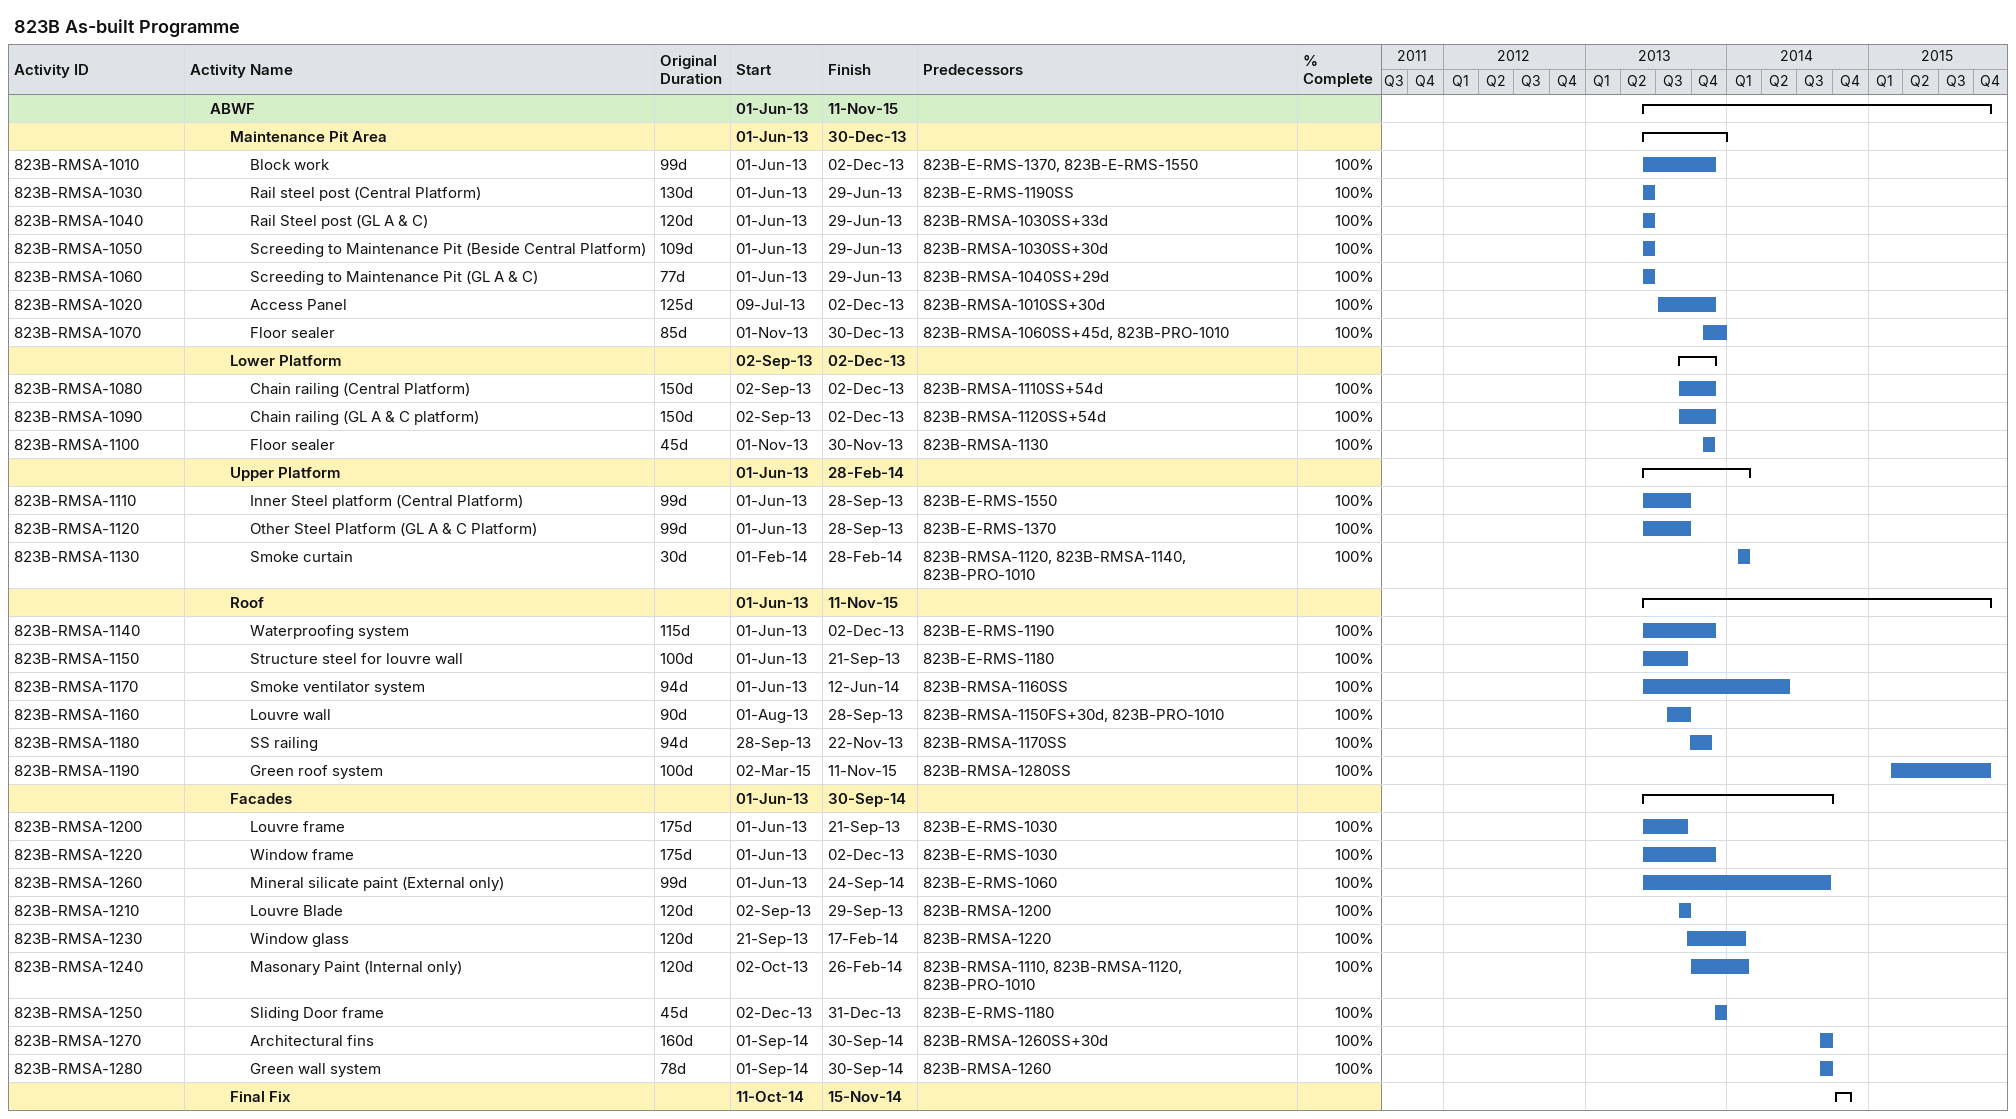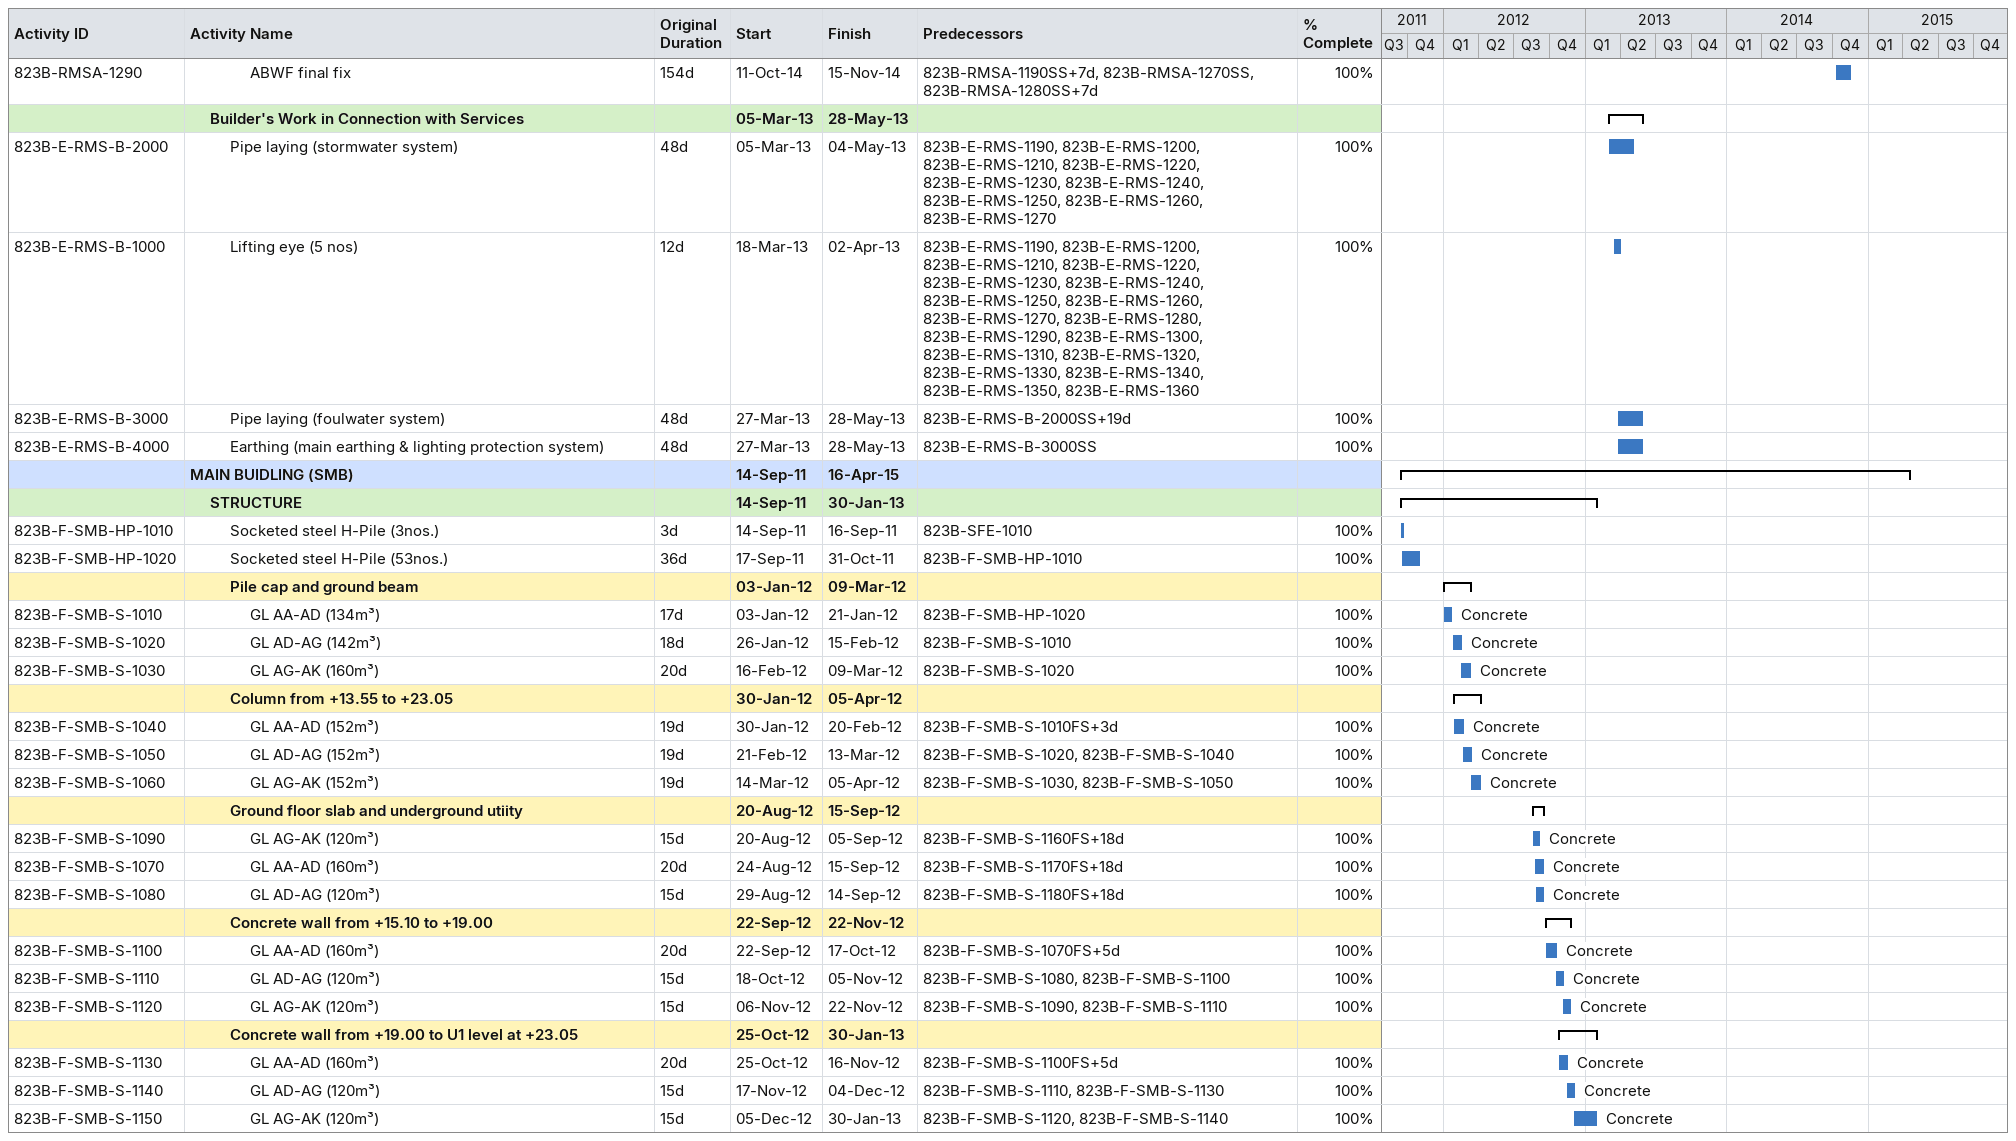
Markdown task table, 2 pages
823B As-built Programme

| ID | Level | Task | Original duration | Start | Finish | Predecessors | Resources | % complete |
|---|---|---|---|---|---|---|---|---|
|  | 2 | **ABWF** |  | 2013-06-01 | 2015-11-11 |  |  |  |
|  | 3 | **Maintenance Pit Area** |  | 2013-06-01 | 2013-12-30 |  |  |  |
| 823B-RMSA-1010 | 4 | Block work | 99d | 2013-06-01 | 2013-12-02 | 823B-E-RMS-1370, 823B-E-RMS-1550 |  | 100 |
| 823B-RMSA-1030 | 4 | Rail steel post (Central Platform) | 130d | 2013-06-01 | 2013-06-29 | 823B-E-RMS-1190SS |  | 100 |
| 823B-RMSA-1040 | 4 | Rail Steel post (GL A & C) | 120d | 2013-06-01 | 2013-06-29 | 823B-RMSA-1030SS+33d |  | 100 |
| 823B-RMSA-1050 | 4 | Screeding to Maintenance Pit (Beside Central Platform) | 109d | 2013-06-01 | 2013-06-29 | 823B-RMSA-1030SS+30d |  | 100 |
| 823B-RMSA-1060 | 4 | Screeding to Maintenance Pit (GL A & C) | 77d | 2013-06-01 | 2013-06-29 | 823B-RMSA-1040SS+29d |  | 100 |
| 823B-RMSA-1020 | 4 | Access Panel | 125d | 2013-07-09 | 2013-12-02 | 823B-RMSA-1010SS+30d |  | 100 |
| 823B-RMSA-1070 | 4 | Floor sealer | 85d | 2013-11-01 | 2013-12-30 | 823B-RMSA-1060SS+45d, 823B-PRO-1010 |  | 100 |
|  | 3 | **Lower Platform** |  | 2013-09-02 | 2013-12-02 |  |  |  |
| 823B-RMSA-1080 | 4 | Chain railing (Central Platform) | 150d | 2013-09-02 | 2013-12-02 | 823B-RMSA-1110SS+54d |  | 100 |
| 823B-RMSA-1090 | 4 | Chain railing (GL A & C platform) | 150d | 2013-09-02 | 2013-12-02 | 823B-RMSA-1120SS+54d |  | 100 |
| 823B-RMSA-1100 | 4 | Floor sealer | 45d | 2013-11-01 | 2013-11-30 | 823B-RMSA-1130 |  | 100 |
|  | 3 | **Upper Platform** |  | 2013-06-01 | 2014-02-28 |  |  |  |
| 823B-RMSA-1110 | 4 | Inner Steel platform (Central Platform) | 99d | 2013-06-01 | 2013-09-28 | 823B-E-RMS-1550 |  | 100 |
| 823B-RMSA-1120 | 4 | Other Steel Platform (GL A & C Platform) | 99d | 2013-06-01 | 2013-09-28 | 823B-E-RMS-1370 |  | 100 |
| 823B-RMSA-1130 | 4 | Smoke curtain | 30d | 2014-02-01 | 2014-02-28 | 823B-RMSA-1120, 823B-RMSA-1140, 823B-PRO-1010 |  | 100 |
|  | 3 | **Roof** |  | 2013-06-01 | 2015-11-11 |  |  |  |
| 823B-RMSA-1140 | 4 | Waterproofing system | 115d | 2013-06-01 | 2013-12-02 | 823B-E-RMS-1190 |  | 100 |
| 823B-RMSA-1150 | 4 | Structure steel for louvre wall | 100d | 2013-06-01 | 2013-09-21 | 823B-E-RMS-1180 |  | 100 |
| 823B-RMSA-1170 | 4 | Smoke ventilator system | 94d | 2013-06-01 | 2014-06-12 | 823B-RMSA-1160SS |  | 100 |
| 823B-RMSA-1160 | 4 | Louvre wall | 90d | 2013-08-01 | 2013-09-28 | 823B-RMSA-1150FS+30d, 823B-PRO-1010 |  | 100 |
| 823B-RMSA-1180 | 4 | SS railing | 94d | 2013-09-28 | 2013-11-22 | 823B-RMSA-1170SS |  | 100 |
| 823B-RMSA-1190 | 4 | Green roof system | 100d | 2015-03-02 | 2015-11-11 | 823B-RMSA-1280SS |  | 100 |
|  | 3 | **Facades** |  | 2013-06-01 | 2014-09-30 |  |  |  |
| 823B-RMSA-1200 | 4 | Louvre frame | 175d | 2013-06-01 | 2013-09-21 | 823B-E-RMS-1030 |  | 100 |
| 823B-RMSA-1220 | 4 | Window frame | 175d | 2013-06-01 | 2013-12-02 | 823B-E-RMS-1030 |  | 100 |
| 823B-RMSA-1260 | 4 | Mineral silicate paint (External only) | 99d | 2013-06-01 | 2014-09-24 | 823B-E-RMS-1060 |  | 100 |
| 823B-RMSA-1210 | 4 | Louvre Blade | 120d | 2013-09-02 | 2013-09-29 | 823B-RMSA-1200 |  | 100 |
| 823B-RMSA-1230 | 4 | Window glass | 120d | 2013-09-21 | 2014-02-17 | 823B-RMSA-1220 |  | 100 |
| 823B-RMSA-1240 | 4 | Masonary Paint (Internal only) | 120d | 2013-10-02 | 2014-02-26 | 823B-RMSA-1110, 823B-RMSA-1120, 823B-PRO-1010 |  | 100 |
| 823B-RMSA-1250 | 4 | Sliding Door frame | 45d | 2013-12-02 | 2013-12-31 | 823B-E-RMS-1180 |  | 100 |
| 823B-RMSA-1270 | 4 | Architectural fins | 160d | 2014-09-01 | 2014-09-30 | 823B-RMSA-1260SS+30d |  | 100 |
| 823B-RMSA-1280 | 4 | Green wall system | 78d | 2014-09-01 | 2014-09-30 | 823B-RMSA-1260 |  | 100 |
|  | 3 | **Final Fix** |  | 2014-10-11 | 2014-11-15 |  |  |  |
| 823B-RMSA-1290 | 4 | ABWF final fix | 154d | 2014-10-11 | 2014-11-15 | 823B-RMSA-1190SS+7d, 823B-RMSA-1270SS, 823B-RMSA-1280SS+7d |  | 100 |
|  | 2 | **Builder's Work in Connection with Services** |  | 2013-03-05 | 2013-05-28 |  |  |  |
| 823B-E-RMS-B-2000 | 3 | Pipe laying (stormwater system) | 48d | 2013-03-05 | 2013-05-04 | 823B-E-RMS-1190, 823B-E-RMS-1200, 823B-E-RMS-1210, 823B-E-RMS-1220, 823B-E-RMS-1230, 823B-E-RMS-1240, 823B-E-RMS-1250, 823B-E-RMS-1260, 823B-E-RMS-1270 |  | 100 |
| 823B-E-RMS-B-1000 | 3 | Lifting eye (5 nos) | 12d | 2013-03-18 | 2013-04-02 | 823B-E-RMS-1190, 823B-E-RMS-1200, 823B-E-RMS-1210, 823B-E-RMS-1220, 823B-E-RMS-1230, 823B-E-RMS-1240, 823B-E-RMS-1250, 823B-E-RMS-1260, 823B-E-RMS-1270, 823B-E-RMS-1280, 823B-E-RMS-1290, 823B-E-RMS-1300, 823B-E-RMS-1310, 823B-E-RMS-1320, 823B-E-RMS-1330, 823B-E-RMS-1340, 823B-E-RMS-1350, 823B-E-RMS-1360 |  | 100 |
| 823B-E-RMS-B-3000 | 3 | Pipe laying (foulwater system) | 48d | 2013-03-27 | 2013-05-28 | 823B-E-RMS-B-2000SS+19d |  | 100 |
| 823B-E-RMS-B-4000 | 3 | Earthing (main earthing & lighting protection system) | 48d | 2013-03-27 | 2013-05-28 | 823B-E-RMS-B-3000SS |  | 100 |
|  | 1 | **MAIN BUIDLING (SMB)** |  | 2011-09-14 | 2015-04-16 |  |  |  |
|  | 2 | **STRUCTURE** |  | 2011-09-14 | 2013-01-30 |  |  |  |
| 823B-F-SMB-HP-1010 | 3 | Socketed steel H-Pile (3nos.) | 3d | 2011-09-14 | 2011-09-16 | 823B-SFE-1010 |  | 100 |
| 823B-F-SMB-HP-1020 | 3 | Socketed steel H-Pile (53nos.) | 36d | 2011-09-17 | 2011-10-31 | 823B-F-SMB-HP-1010 |  | 100 |
|  | 3 | **Pile cap and ground beam** |  | 2012-01-03 | 2012-03-09 |  |  |  |
| 823B-F-SMB-S-1010 | 4 | GL AA-AD (134m³) | 17d | 2012-01-03 | 2012-01-21 | 823B-F-SMB-HP-1020 | Concrete | 100 |
| 823B-F-SMB-S-1020 | 4 | GL AD-AG (142m³) | 18d | 2012-01-26 | 2012-02-15 | 823B-F-SMB-S-1010 | Concrete | 100 |
| 823B-F-SMB-S-1030 | 4 | GL AG-AK (160m³) | 20d | 2012-02-16 | 2012-03-09 | 823B-F-SMB-S-1020 | Concrete | 100 |
|  | 3 | **Column from +13.55 to +23.05** |  | 2012-01-30 | 2012-04-05 |  |  |  |
| 823B-F-SMB-S-1040 | 4 | GL AA-AD (152m³) | 19d | 2012-01-30 | 2012-02-20 | 823B-F-SMB-S-1010FS+3d | Concrete | 100 |
| 823B-F-SMB-S-1050 | 4 | GL AD-AG (152m³) | 19d | 2012-02-21 | 2012-03-13 | 823B-F-SMB-S-1020, 823B-F-SMB-S-1040 | Concrete | 100 |
| 823B-F-SMB-S-1060 | 4 | GL AG-AK (152m³) | 19d | 2012-03-14 | 2012-04-05 | 823B-F-SMB-S-1030, 823B-F-SMB-S-1050 | Concrete | 100 |
|  | 3 | **Ground floor slab and underground utiity** |  | 2012-08-20 | 2012-09-15 |  |  |  |
| 823B-F-SMB-S-1090 | 4 | GL AG-AK (120m³) | 15d | 2012-08-20 | 2012-09-05 | 823B-F-SMB-S-1160FS+18d | Concrete | 100 |
| 823B-F-SMB-S-1070 | 4 | GL AA-AD (160m³) | 20d | 2012-08-24 | 2012-09-15 | 823B-F-SMB-S-1170FS+18d | Concrete | 100 |
| 823B-F-SMB-S-1080 | 4 | GL AD-AG (120m³) | 15d | 2012-08-29 | 2012-09-14 | 823B-F-SMB-S-1180FS+18d | Concrete | 100 |
|  | 3 | **Concrete wall from +15.10 to +19.00** |  | 2012-09-22 | 2012-11-22 |  |  |  |
| 823B-F-SMB-S-1100 | 4 | GL AA-AD (160m³) | 20d | 2012-09-22 | 2012-10-17 | 823B-F-SMB-S-1070FS+5d | Concrete | 100 |
| 823B-F-SMB-S-1110 | 4 | GL AD-AG (120m³) | 15d | 2012-10-18 | 2012-11-05 | 823B-F-SMB-S-1080, 823B-F-SMB-S-1100 | Concrete | 100 |
| 823B-F-SMB-S-1120 | 4 | GL AG-AK (120m³) | 15d | 2012-11-06 | 2012-11-22 | 823B-F-SMB-S-1090, 823B-F-SMB-S-1110 | Concrete | 100 |
|  | 3 | **Concrete wall from +19.00 to U1 level at +23.05** |  | 2012-10-25 | 2013-01-30 |  |  |  |
| 823B-F-SMB-S-1130 | 4 | GL AA-AD (160m³) | 20d | 2012-10-25 | 2012-11-16 | 823B-F-SMB-S-1100FS+5d | Concrete | 100 |
| 823B-F-SMB-S-1140 | 4 | GL AD-AG (120m³) | 15d | 2012-11-17 | 2012-12-04 | 823B-F-SMB-S-1110, 823B-F-SMB-S-1130 | Concrete | 100 |
| 823B-F-SMB-S-1150 | 4 | GL AG-AK (120m³) | 15d | 2012-12-05 | 2013-01-30 | 823B-F-SMB-S-1120, 823B-F-SMB-S-1140 | Concrete | 100 |
